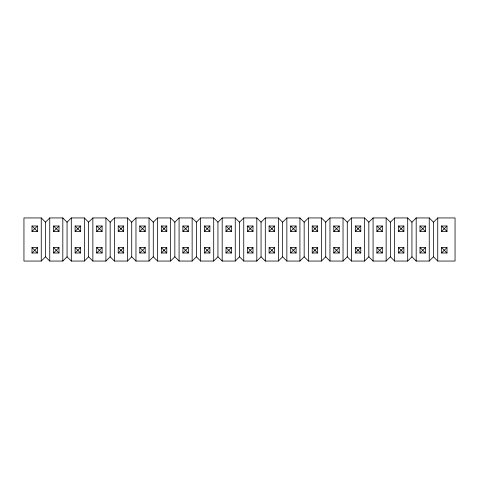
<?xml version="1.0" encoding="UTF-8"?>
<svg xmlns="http://www.w3.org/2000/svg" width="479" height="479" viewBox="0 0 479 479"><rect width="100%" height="100%" fill="white"/><g stroke="black" fill="none" stroke-linecap="round" stroke-linejoin="round"><path stroke-width="0.72" d="M174.835 222.19L170.59 217.945L157.525 217.945L153.28 222.19L153.28 256.81L157.525 261.055L170.59 261.055L174.835 256.774L174.835 222.19L179.08 217.945L192.145 217.945L196.39 222.19L196.39 256.81L192.145 261.055L179.08 261.055L174.835 256.774M32.009 231.441L37.446 226.004L32.009 226.004L32.009 231.441L37.446 231.441L37.446 226.004M45.505 222.19L49.75 217.945L62.815 217.945L67.06 222.19L67.06 256.81L62.815 261.055L49.75 261.055L45.505 256.81L45.505 222.19L41.26 217.945L23.95 217.945L23.95 261.055L41.26 261.055L45.505 256.81M32.009 252.996L37.446 247.559L32.009 247.559L32.009 252.996L37.446 252.996L37.446 247.559M53.564 231.441L59.001 226.004L53.564 226.004L53.564 231.441L59.001 231.441L59.001 226.004M67.06 222.19L71.305 217.945L84.37 217.945L88.615 222.19L88.615 256.81L92.86 261.055L105.925 261.055L110.17 256.81L110.17 222.19L105.925 217.945L92.86 217.945L88.615 222.19M53.564 252.996L59.001 247.559L53.564 247.559L53.564 252.996L59.001 252.996L59.001 247.559M75.119 231.441L80.556 226.004L80.556 231.441L75.119 231.441L75.119 226.004L80.556 226.004M75.119 252.996L80.556 247.559L75.119 247.559L75.119 252.996L80.556 252.996L80.556 247.559M96.674 231.441L102.111 226.004L102.111 231.441L96.674 231.441L96.674 226.004L102.111 226.004M110.17 222.19L114.415 217.945L127.48 217.945L131.725 222.19L131.725 256.81L135.97 261.055L149.035 261.055L153.28 256.81M67.06 256.81L71.305 261.055L84.37 261.055L88.615 256.81M96.674 252.996L102.111 247.559L102.111 252.996L96.674 252.996L96.674 247.559L102.111 247.559M118.229 231.441L123.666 226.004L118.229 226.004L118.229 231.441L123.666 231.441L123.666 226.004M131.725 222.19L135.97 217.945L149.035 217.945L153.28 222.19M118.229 252.996L123.666 247.559L123.666 252.996L118.229 252.996L118.229 247.559L123.666 247.559M139.784 231.441L145.221 226.004L145.221 231.441L139.784 231.441L139.784 226.004L145.221 226.004M110.17 256.81L114.415 261.055L127.48 261.055L131.725 256.81M139.784 252.996L145.221 247.559L145.221 252.996L139.784 252.996L139.784 247.559L145.221 247.559M161.339 231.441L166.776 226.004L161.339 226.004L161.339 231.441L166.776 231.441L166.776 226.004M161.339 252.996L166.776 247.559L161.339 247.559L161.339 252.996L166.776 252.996L166.776 247.559M182.894 231.441L188.331 226.004L188.331 231.441L182.894 231.441L182.894 226.004L188.331 226.004M196.39 222.19L200.635 217.945L213.7 217.945L217.945 222.19L217.945 256.81L222.19 261.055L235.255 261.055L239.5 256.81L239.5 222.19L235.255 217.945L222.19 217.945L217.945 222.19M182.894 252.996L188.331 247.559L188.331 252.996L182.894 252.996L182.894 247.559L188.331 247.559M204.449 231.441L209.886 226.004L209.886 231.441L204.449 231.441L204.449 226.004L209.886 226.004M204.449 252.996L209.886 247.559L204.449 247.559L204.449 252.996L209.886 252.996L209.886 247.559M226.004 231.441L231.441 226.004L226.004 226.004L226.004 231.441L231.441 231.441L231.441 226.004M239.5 222.19L243.745 217.945L256.81 217.945L261.055 222.19L261.055 256.81L256.81 261.055L243.745 261.055L239.5 256.81M196.39 256.81L200.635 261.055L213.7 261.055L217.945 256.81M226.004 252.996L231.441 247.559L226.004 247.559L226.004 252.996L231.441 252.996L231.441 247.559M247.559 231.441L252.996 226.004L252.996 231.441L247.559 231.441L247.559 226.004L252.996 226.004M261.055 222.19L265.3 217.945L278.365 217.945L282.61 222.19L282.61 256.81L278.365 261.055L265.3 261.055L261.055 256.81M247.559 252.996L252.996 247.559L247.559 247.559L247.559 252.996L252.996 252.996L252.996 247.559M269.114 231.441L274.551 226.004L274.551 231.441L269.114 231.441L269.114 226.004L274.551 226.004M282.61 222.19L286.855 217.945L299.92 217.945L304.165 222.19L304.165 256.81L299.92 261.055L286.855 261.055L282.61 256.81M269.114 252.996L274.551 247.559L269.114 247.559L269.114 252.996L274.551 252.996L274.551 247.559M290.669 231.441L296.106 226.004L296.106 231.441L290.669 231.441L290.669 226.004L296.106 226.004M304.165 222.19L308.41 217.945L321.475 217.945L325.72 222.19L325.72 256.81L321.475 261.055L308.41 261.055L304.165 256.81M290.669 252.996L296.106 247.559L296.106 252.996L290.669 252.996L290.669 247.559L296.106 247.559M312.224 231.441L317.661 226.004L312.224 226.004L312.224 231.441L317.661 231.441L317.661 226.004M325.72 222.19L329.965 217.945L343.03 217.945L347.275 222.19L347.275 256.81L343.03 261.055L329.965 261.055L325.72 256.81M312.224 252.996L317.661 247.559L312.224 247.559L312.224 252.996L317.661 252.996L317.661 247.559M333.779 231.441L339.216 226.004L333.779 226.004L333.779 231.441L339.216 231.441L339.216 226.004M347.275 222.19L351.52 217.945L364.585 217.945L368.83 222.19L368.83 256.81L364.585 261.055L351.52 261.055L347.275 256.81M333.779 252.996L339.216 247.559L333.779 247.559L333.779 252.996L339.216 252.996L339.216 247.559M355.334 231.441L360.771 226.004L355.334 226.004L355.334 231.441L360.771 231.441L360.771 226.004M368.83 222.19L373.075 217.945L386.14 217.945L390.385 222.19L390.385 256.81L386.14 261.055L373.075 261.055L368.83 256.81M355.334 252.996L360.771 247.559L355.334 247.559L355.334 252.996L360.771 252.996L360.771 247.559M376.889 231.441L382.326 226.004L376.889 226.004L376.889 231.441L382.326 231.441L382.326 226.004M390.385 222.19L394.63 217.945L407.695 217.945L411.94 222.19L411.94 256.81L407.695 261.055L394.63 261.055L390.385 256.81M376.889 252.996L382.326 247.559L376.889 247.559L376.889 252.996L382.326 252.996L382.326 247.559M398.444 231.441L403.881 226.004L403.881 231.441L398.444 231.441L398.444 226.004L403.881 226.004M411.94 222.19L416.185 217.945L429.25 217.945L433.495 222.19L433.495 256.81L429.25 261.055L416.185 261.055L411.94 256.81M398.444 252.996L403.881 247.559L403.881 252.996L398.444 252.996L398.444 247.559L403.881 247.559M419.999 231.441L425.436 226.004L419.999 226.004L419.999 231.441L425.436 231.441L425.436 226.004M433.495 222.19L437.74 217.945L455.05 217.945L455.05 261.055L437.74 261.055L433.495 256.81M419.999 252.996L425.436 247.559L419.999 247.559L419.999 252.996L425.436 252.996L425.436 247.559M441.554 231.441L446.991 226.004L441.554 226.004L441.554 231.441L446.991 231.441L446.991 226.004M441.554 252.996L446.991 247.559L446.991 252.996L441.554 252.996L441.554 247.559L446.991 247.559M441.554 226.004L446.991 231.441M419.999 226.004L425.436 231.441M441.554 247.559L446.991 252.996M398.444 226.004L403.881 231.441M419.999 247.559L425.436 252.996M376.889 226.004L382.326 231.441M398.444 247.559L403.881 252.996M355.334 226.004L360.771 231.441M376.889 247.559L382.326 252.996M333.779 226.004L339.216 231.441M355.334 247.559L360.771 252.996M312.224 226.004L317.661 231.441M333.779 247.559L339.216 252.996M290.669 226.004L296.106 231.441M312.224 247.559L317.661 252.996M269.114 226.004L274.551 231.441M290.669 247.559L296.106 252.996M247.559 226.004L252.996 231.441M269.114 247.559L274.551 252.996M226.004 226.004L231.441 231.441M247.559 247.559L252.996 252.996M204.449 226.004L209.886 231.441M226.004 247.559L231.441 252.996M182.894 226.004L188.331 231.441M204.449 247.559L209.886 252.996M161.339 226.004L166.776 231.441M182.894 247.559L188.331 252.996M139.784 226.004L145.221 231.441M161.339 247.559L166.776 252.996M118.229 226.004L123.666 231.441M139.784 247.559L145.221 252.996M96.674 226.004L102.111 231.441M118.229 247.559L123.666 252.996M75.119 226.004L80.556 231.441M96.674 247.559L102.111 252.996M53.564 226.004L59.001 231.441M75.119 247.559L80.556 252.996M32.009 226.004L37.446 231.441M53.564 247.559L59.001 252.996M32.009 247.559L37.446 252.996M437.74 217.945L437.74 261.055M429.25 217.945L429.25 261.055M416.185 217.945L416.185 261.055M407.695 217.945L407.695 261.055M394.63 217.945L394.63 261.055M386.14 217.945L386.14 261.055M373.075 217.945L373.075 261.055M364.585 217.945L364.585 261.055M351.52 217.945L351.52 261.055M343.03 217.945L343.03 261.055M329.965 217.945L329.965 261.055M321.475 217.945L321.475 261.055M308.41 217.945L308.41 261.055M299.92 217.945L299.92 261.055M286.855 217.945L286.855 261.055M278.365 217.945L278.365 261.055M265.3 217.945L265.3 261.055M256.81 217.945L256.81 261.055M243.745 217.945L243.745 261.055M235.255 217.945L235.255 261.055M222.19 217.945L222.19 261.055M213.7 217.945L213.7 261.055M200.635 217.945L200.635 261.055M192.145 217.945L192.145 261.055M179.08 217.945L179.08 261.055M170.59 217.945L170.59 261.055M157.525 217.945L157.525 261.055M149.035 217.945L149.035 261.055M135.97 217.945L135.97 261.055M127.48 217.945L127.48 261.055M114.415 217.945L114.415 261.055M105.925 217.945L105.925 261.055M92.86 217.945L92.86 261.055M84.37 217.945L84.37 261.055M71.305 217.945L71.305 261.055M62.815 217.945L62.815 261.055M49.75 217.945L49.75 261.055M41.26 217.945L41.26 261.055"/></g></svg>
